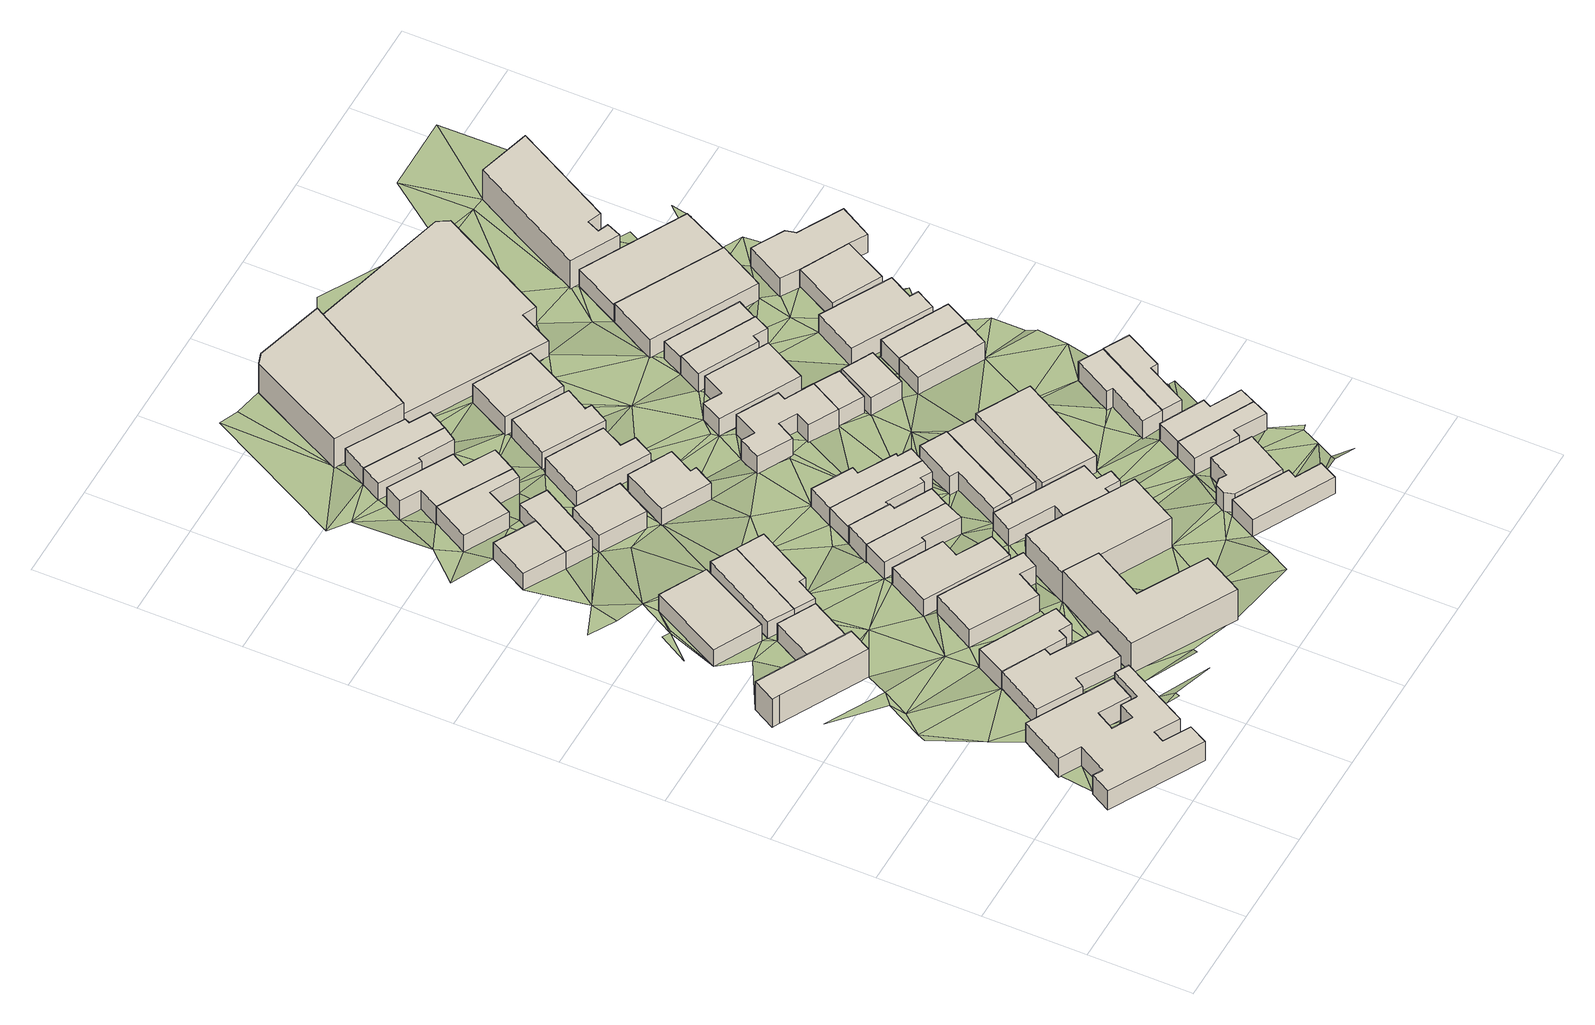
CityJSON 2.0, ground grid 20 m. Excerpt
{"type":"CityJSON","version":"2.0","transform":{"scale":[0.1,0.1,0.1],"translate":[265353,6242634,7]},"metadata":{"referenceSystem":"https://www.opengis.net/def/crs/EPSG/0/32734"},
"CityObjects":{
"building1":{"type":"Building","attributes":{"address":"33A Burns Road Salt River Cape Town","building":"house","building:levels":1,"building_height":4.1,"roof_height":16.66,"ground_height":12.56,"plus_code":"4FRW3F96+RM3"},"geometry":[{"type":"Solid","lod":"1","boundaries":[[[[0,1,2,3]],[[1,4,5,2]],[[4,6,7,5]],[[6,8,9,7]],[[8,10,11,9]],[[10,12,13,11]],[[12,14,15,13]],[[14,16,17,15]],[[16,18,19,17]],[[18,20,21,19]],[[20,22,23,21]],[[22,24,25,23]],[[24,26,27,25]],[[26,28,29,27]],[[28,30,31,29]],[[30,32,33,31]],[[32,34,35,33]],[[34,36,37,35]],[[36,38,39,37]],[[38,0,3,39]],[[3,2,5,7,9,11,13,15,17,19,21,23,25,27,29,31,33,35,37,39]],[[38,36,34,32,30,28,26,24,22,20,18,16,14,12,10,8,6,4,1,0]]]]}]},
"building2":{"type":"Building","attributes":{"address":"12 Burns Road Salt River Cape Town","building":"house","building:levels":2,"building_height":6.9,"roof_height":18.02,"ground_height":11.12,"plus_code":"4FRW3F96+XJX"},"geometry":[{"type":"Solid","lod":"1","boundaries":[[[[40,41,42,43]],[[41,44,45,42]],[[44,46,47,45]],[[46,48,49,47]],[[48,40,43,49]],[[43,42,45,47,49]],[[48,46,44,41,40]]]]}]},
"building3":{"type":"Building","attributes":{"address":"31 Burns Road Salt River Cape Town","building":"house","building:levels":1,"building_height":4.1,"roof_height":16.13,"ground_height":12.03,"plus_code":"4FRW3F96+VP7"},"geometry":[{"type":"Solid","lod":"1","boundaries":[[[[50,51,52,53]],[[51,54,55,52]],[[54,56,57,55]],[[56,58,59,57]],[[58,60,61,59]],[[60,62,63,61]],[[62,64,65,63]],[[64,50,53,65]],[[53,52,55,57,59,61,63,65]],[[64,62,60,58,56,54,51,50]]]]}]},
"building4":{"type":"Building","attributes":{"address":"10 Burns Road Salt River Cape Town","building":"house","building:levels":1,"building_height":4.1,"roof_height":15.22,"ground_height":11.12,"plus_code":"4FRW3FC6+2M8"},"geometry":[{"type":"Solid","lod":"1","boundaries":[[[[66,67,68,69]],[[67,70,71,68]],[[70,72,73,71]],[[72,66,69,73]],[[69,68,71,73]],[[72,70,67,66]]]]}]},
"building5":{"type":"Building","attributes":{"address":"10 Tennyson Street Salt River Cape Town","building":"house","building:levels":1,"building_height":4.1,"roof_height":14.91,"ground_height":10.81,"plus_code":"4FRW3FC6+3MF"},"geometry":[{"type":"Solid","lod":"1","boundaries":[[[[74,75,76,77]],[[75,78,79,76]],[[78,80,81,79]],[[80,74,77,81]],[[77,76,79,81]],[[80,78,75,74]]]]}]},
"building6":{"type":"Building","attributes":{"address":"29 Burns Road Salt River Cape Town","building":"house","building:levels":1,"building_height":4.1,"roof_height":16.13,"ground_height":12.03,"plus_code":"4FRW3F96+VPQ"},"geometry":[{"type":"Solid","lod":"1","boundaries":[[[[82,83,65,53]],[[83,84,85,65]],[[84,86,87,85]],[[86,88,89,87]],[[88,90,91,89]],[[90,92,93,91]],[[92,82,53,93]],[[53,65,85,87,89,91,93]],[[92,90,88,86,84,83,82]]]]}]},
"building7":{"type":"Building","attributes":{"address":"12 Tennyson Street Salt River Cape Town","building":"house","building:levels":1,"building_height":4.1,"roof_height":14.91,"ground_height":10.81,"plus_code":"4FRW3FC6+3P6"},"geometry":[{"type":"Solid","lod":"1","boundaries":[[[[94,95,96,97]],[[95,98,99,96]],[[98,100,101,99]],[[100,94,97,101]],[[97,96,99,101]],[[100,98,95,94]]]]}]},
"building8":{"type":"Building","attributes":{"address":"3 Tennyson Street Salt River Cape Town","building":"house","building:levels":1,"building_height":4.1,"roof_height":13.86,"ground_height":9.76,"plus_code":"4FRW3FC6+5MW"},"geometry":[{"type":"Solid","lod":"1","boundaries":[[[[102,103,104,105]],[[103,106,107,104]],[[106,108,109,107]],[[108,102,105,109]],[[105,104,107,109]],[[108,106,103,102]]]]}]},
"building9":{"type":"Building","attributes":{"address":"14 Tennyson Street Salt River Cape Town","building":"house","building:levels":1,"building_height":4.1,"roof_height":14.91,"ground_height":10.81,"plus_code":"4FRW3FC6+3P4"},"geometry":[{"type":"Solid","lod":"1","boundaries":[[[[110,111,101,97]],[[111,112,113,101]],[[112,114,115,113]],[[114,116,117,115]],[[116,118,119,117]],[[118,110,97,119]],[[97,101,113,115,117,119]],[[118,116,114,112,111,110]]]]}]},
"building10":{"type":"Building","attributes":{"address":"27 Burns Road Salt River Cape Town","building":"house","building:levels":1,"building_height":4.1,"roof_height":15.76,"ground_height":11.66,"plus_code":"4FRW3F96+WQM"},"geometry":[{"type":"Solid","lod":"1","boundaries":[[[[120,121,122,123]],[[121,124,125,122]],[[124,126,127,125]],[[126,128,129,127]],[[128,130,131,129]],[[130,120,123,131]],[[123,122,125,127,129,131]],[[130,128,126,124,121,120]]]]}]},
"building11":{"type":"Building","attributes":{"address":"Coleridge Road Salt River Cape Town","building":"apartments","building:levels":2,"building:flats":"8","building_height":6.9,"roof_height":19.48,"ground_height":12.58,"plus_code":"4FRW3F96+RQQ"},"geometry":[{"type":"Solid","lod":"1","boundaries":[[[[132,133,134,135]],[[133,136,137,134]],[[136,138,139,137]],[[138,140,141,139]],[[140,142,143,141]],[[142,132,135,143]],[[135,134,137,139,141,143]],[[142,140,138,136,133,132]]]]}]},
"building12":{"type":"Building","attributes":{"address":"5 Tennyson Street Salt River Cape Town","building":"house","building:levels":1,"building_height":4.1,"roof_height":13.86,"ground_height":9.76,"plus_code":"4FRW3FC6+5PR"},"geometry":[{"type":"Solid","lod":"1","boundaries":[[[[103,144,145,104]],[[144,146,147,145]],[[146,148,149,147]],[[148,106,107,149]],[[106,103,104,107]],[[104,145,147,149,107]],[[106,148,146,144,103]]]]}]},
"building13":{"type":"Building","attributes":{"address":"25 Burns Road Salt River Cape Town","building":"house","building:levels":1,"building_height":4.1,"roof_height":15.2,"ground_height":11.1,"plus_code":"4FRW3F96+XQ3"},"geometry":[{"type":"Solid","lod":"1","boundaries":[[[[150,151,152,153]],[[151,154,155,152]],[[154,156,157,155]],[[156,158,159,157]],[[158,160,161,159]],[[160,150,153,161]],[[153,152,155,157,159,161]],[[160,158,156,154,151,150]]]]}]},
"building14":{"type":"Building","attributes":{"address":"9 Addison Road Salt River Cape Town","building":"house","building:levels":1,"building_height":4.1,"roof_height":13.59,"ground_height":9.49,"plus_code":"4FRW3FC6+7M5"},"geometry":[{"type":"Solid","lod":"1","boundaries":[[[[162,163,164,165]],[[163,166,167,164]],[[166,168,169,167]],[[168,170,171,169]],[[170,172,173,171]],[[172,162,165,173]],[[165,164,167,169,171,173]],[[172,170,168,166,163,162]]]]}]},
"building15":{"type":"Building","attributes":{"address":"7 Tennyson Street Salt River Cape Town","building":"house","building:levels":1,"building_height":4.1,"roof_height":14.08,"ground_height":9.98,"plus_code":"4FRW3FC6+5P8"},"geometry":[{"type":"Solid","lod":"1","boundaries":[[[[174,175,176,177]],[[175,178,179,176]],[[178,180,181,179]],[[180,174,177,181]],[[177,176,179,181]],[[180,178,175,174]]]]}]},
"building16":{"type":"Building","attributes":{"address":"23 Burns Road Salt River Cape Town","building":"house","building:levels":1,"building_height":4.1,"roof_height":15.2,"ground_height":11.1,"plus_code":"4FRW3F96+XRJ"},"geometry":[{"type":"Solid","lod":"1","boundaries":[[[[182,183,184,185]],[[183,186,187,184]],[[186,188,189,187]],[[188,190,191,189]],[[190,192,193,191]],[[192,182,185,193]],[[185,184,187,189,191,193]],[[192,190,188,186,183,182]]]]}]},
"building17":{"type":"Building","attributes":{"address":"7 Addison Road Salt River Cape Town","building":"house","building:levels":1,"building_height":4.1,"roof_height":13.59,"ground_height":9.49,"plus_code":"4FRW3FC6+7P7"},"geometry":[{"type":"Solid","lod":"1","boundaries":[[[[194,195,196,165]],[[195,197,198,196]],[[197,199,200,198]],[[199,201,202,200]],[[201,203,204,202]],[[203,205,206,204]],[[205,207,164,206]],[[207,194,165,164]],[[165,196,198,200,202,204,206,164]],[[207,205,203,201,199,197,195,194]]]]}]},
"building18":{"type":"Building","attributes":{"address":"Madrassah Al Shafi-Iy-Yah 18 Coleridge Road Salt River Cape Town","building":"civic","building:levels":2,"amenity":"community_centre","building_height":6.9,"roof_height":18.9,"ground_height":12,"plus_code":"4FRW3F96+VVJ"},"geometry":[{"type":"Solid","lod":"1","boundaries":[[[[208,209,210,211]],[[209,212,213,210]],[[212,214,215,213]],[[214,216,217,215]],[[216,218,219,217]],[[218,220,221,219]],[[220,208,211,221]],[[211,210,213,215,217,219,221]],[[220,218,216,214,212,209,208]]]]}]},
"building19":{"type":"Building","attributes":{"address":"21 Burns Road Salt River Cape Town","building":"house","building:levels":1,"building_height":4.1,"roof_height":15.22,"ground_height":11.12,"plus_code":"4FRW3FC6+2R3"},"geometry":[{"type":"Solid","lod":"1","boundaries":[[[[222,223,185,184]],[[223,224,225,185]],[[224,226,227,225]],[[226,228,229,227]],[[228,230,231,229]],[[230,222,184,231]],[[184,185,225,227,229,231]],[[230,228,226,224,223,222]]]]}]},
"building20":{"type":"Building","attributes":{"address":"5 Addison Road Salt River Cape Town","building":"house","building:levels":1,"building_height":4.1,"roof_height":13.02,"ground_height":8.92,"plus_code":"4FRW3FC6+7PV"},"geometry":[{"type":"Solid","lod":"1","boundaries":[[[[232,233,234,235]],[[233,236,237,234]],[[236,238,239,237]],[[238,240,241,239]],[[240,242,243,241]],[[242,232,235,243]],[[235,234,237,239,241,243]],[[242,240,238,236,233,232]]]]}]},
"building21":{"type":"Building","attributes":{"address":"8 Burns Road Salt River Cape Town","building":"house","building:levels":1,"building_height":4.1,"roof_height":13.93,"ground_height":9.83,"plus_code":"4FRW3FC6+4QW"},"geometry":[{"type":"Solid","lod":"1","boundaries":[[[[244,245,246,247]],[[245,248,249,246]],[[248,250,251,249]],[[250,252,253,251]],[[252,254,255,253]],[[254,244,247,255]],[[247,246,249,251,253,255]],[[254,252,250,248,245,244]]]]}]},
"building22":{"type":"Building","attributes":{"address":"3 Addison Road Salt River Cape Town","building":"house","building:levels":1,"building_height":4.1,"roof_height":13.02,"ground_height":8.92,"plus_code":"4FRW3FC6+8P8"},"geometry":[{"type":"Solid","lod":"1","boundaries":[[[[232,242,243,235]],[[242,256,257,243]],[[256,258,259,257]],[[258,260,261,259]],[[260,262,263,261]],[[262,232,235,263]],[[235,243,257,259,261,263]],[[262,260,258,256,242,232]]]]}]},
"building23":{"type":"Building","attributes":{"address":"6 Salt River Cape Town","building":"house","building:levels":1,"building_height":4.1,"roof_height":13.85,"ground_height":9.75,"plus_code":"4FRW3FC6+5QW"},"geometry":[{"type":"Solid","lod":"1","boundaries":[[[[264,265,266,267]],[[265,268,269,266]],[[268,270,271,269]],[[270,272,273,271]],[[272,274,275,273]],[[274,264,267,275]],[[267,266,269,271,273,275]],[[274,272,270,268,265,264]]]]}]},
"building24":{"type":"Building","attributes":{"address":"19 Burns Road Salt River Cape Town","building":"house","building:levels":1,"building_height":4.1,"roof_height":14.78,"ground_height":10.68,"plus_code":"4FRW3FC6+2RG"},"geometry":[{"type":"Solid","lod":"1","boundaries":[[[[230,228,276,277]],[[228,278,279,276]],[[278,280,281,279]],[[280,282,283,281]],[[282,284,285,283]],[[284,286,287,285]],[[286,288,289,287]],[[288,230,277,289]],[[277,276,279,281,283,285,287,289]],[[288,286,284,282,280,278,228,230]]]]}]},
"building25":{"type":"Building","attributes":{"address":"Coleridge Road Salt River Cape Town","building":"house","building:levels":1,"building_height":4.1,"roof_height":15.36,"ground_height":11.26,"plus_code":"4FRW3F96+WV9"},"geometry":[{"type":"Solid","lod":"1","boundaries":[[[[290,291,292,293]],[[291,294,295,292]],[[294,296,297,295]],[[296,298,299,297]],[[298,300,301,299]],[[300,302,303,301]],[[302,304,305,303]],[[304,306,307,305]],[[306,308,309,307]],[[308,290,293,309]],[[293,292,295,297,299,301,303,305,307,309]],[[308,306,304,302,300,298,296,294,291,290]]]]}]},
"building26":{"type":"Building","attributes":{"address":"17 Burns Road Salt River Cape Town","building":"house","building:levels":1,"building_height":4.1,"roof_height":14.78,"ground_height":10.68,"plus_code":"4FRW3FC6+2RQ"},"geometry":[{"type":"Solid","lod":"1","boundaries":[[[[310,311,287,289]],[[311,312,313,287]],[[312,314,315,313]],[[314,316,317,315]],[[316,318,319,317]],[[318,320,321,319]],[[320,322,323,321]],[[322,310,289,323]],[[289,287,313,315,317,319,321,323]],[[322,320,318,316,314,312,311,310]]]]}]},
"building27":{"type":"Building","attributes":{"address":"16 Tennyson Street Salt River Cape Town","building":"house","building:levels":1,"building_height":4.1,"roof_height":15.22,"ground_height":11.12,"plus_code":"4FRW3F96+XV7"},"geometry":[{"type":"Solid","lod":"1","boundaries":[[[[324,325,326,327]],[[325,328,329,326]],[[328,330,331,329]],[[330,332,333,331]],[[332,334,335,333]],[[334,336,337,335]],[[336,324,327,337]],[[327,326,329,331,333,335,337]],[[336,334,332,330,328,325,324]]]]}]},
"building28":{"type":"Building","attributes":{"address":"4 Burns Road Salt River Cape Town","building":"house","building:levels":1,"building_height":4.1,"roof_height":13.52,"ground_height":9.42,"plus_code":"4FRW3FC6+6RC"},"geometry":[{"type":"Solid","lod":"1","boundaries":[[[[338,339,340,341]],[[339,342,343,340]],[[342,344,345,343]],[[344,346,347,345]],[[346,348,349,347]],[[348,338,341,349]],[[341,340,343,345,347,349]],[[348,346,344,342,339,338]]]]}]},
"building29":{"type":"Building","attributes":{"address":"428 Albert Road Salt River Cape Town","building":"retail","building:levels":2,"building_height":6.9,"roof_height":15.22,"ground_height":8.32,"plus_code":"4FRW3FC6+9QF"},"geometry":[{"type":"Solid","lod":"1","boundaries":[[[[350,351,352,353]],[[351,354,355,352]],[[354,356,357,355]],[[356,358,359,357]],[[358,350,353,359]],[[353,352,355,357,359]],[[358,356,354,351,350]]]]}]},
"building30":{"type":"Building","attributes":{"address":"18 Tennyson Street Salt River Cape Town","building":"house","building:levels":1,"building_height":4.1,"roof_height":14.96,"ground_height":10.86,"plus_code":"4FRW3F96+XVH"},"geometry":[{"type":"Solid","lod":"1","boundaries":[[[[360,361,362,363]],[[361,364,365,362]],[[364,366,367,365]],[[366,360,363,367]],[[363,362,365,367]],[[366,364,361,360]]]]}]},
"building31":{"type":"Building","attributes":{"address":"25 Coleridge Road Salt River Cape Town","building":"house","building:levels":1,"building_height":4.1,"roof_height":16.13,"ground_height":12.03,"plus_code":"4FRW3F96+RX2"},"geometry":[{"type":"Solid","lod":"1","boundaries":[[[[368,369,370,371]],[[369,372,373,370]],[[372,374,375,373]],[[374,376,377,375]],[[376,378,379,377]],[[378,368,371,379]],[[371,370,373,375,377,379]],[[378,376,374,372,369,368]]]]}]},
"building32":{"type":"Building","attributes":{"address":"15 Burns Road Salt River Cape Town","building":"house","building:levels":1,"building_height":4.1,"roof_height":14.52,"ground_height":10.42,"plus_code":"4FRW3FC6+4V4"},"geometry":[{"type":"Solid","lod":"1","boundaries":[[[[380,381,382,383]],[[381,384,385,382]],[[384,386,387,385]],[[386,388,389,387]],[[388,390,391,389]],[[390,392,393,391]],[[392,394,395,393]],[[394,396,397,395]],[[396,398,399,397]],[[398,400,401,399]],[[400,402,403,401]],[[402,380,383,403]],[[383,382,385,387,389,391,393,395,397,399,401,403]],[[402,400,398,396,394,392,390,388,386,384,381,380]]]]}]},
"building33":{"type":"Building","attributes":{"address":"23 Coleridge Road Salt River Cape Town","building":"house","building:levels":1,"building_height":4.1,"roof_height":16.13,"ground_height":12.03,"plus_code":"4FRW3F96+RXC"},"geometry":[{"type":"Solid","lod":"1","boundaries":[[[[404,405,406,407]],[[405,408,409,406]],[[408,410,411,409]],[[410,412,413,411]],[[412,414,415,413]],[[414,416,417,415]],[[416,418,419,417]],[[418,404,407,419]],[[407,406,409,411,413,415,417,419]],[[418,416,414,412,410,408,405,404]]]]}]},
"building34":{"type":"Building","attributes":{"address":"2 Burns Road Salt River Cape Town","building":"house","building:levels":1,"building_height":4.1,"roof_height":13.52,"ground_height":9.42,"plus_code":"4FRW3FC6+7R7"},"geometry":[{"type":"Solid","lod":"1","boundaries":[[[[420,421,422,423]],[[421,424,425,422]],[[424,426,427,425]],[[426,420,423,427]],[[423,422,425,427]],[[426,424,421,420]]]]}]},
"building35":{"type":"Building","attributes":{"address":"20 Tennyson Street Salt River Cape Town","building":"house","building:levels":1,"building_height":4.1,"roof_height":14.96,"ground_height":10.86,"plus_code":"4FRW3F96+XW4"},"geometry":[{"type":"Solid","lod":"1","boundaries":[[[[428,429,430,431]],[[429,432,433,430]],[[432,434,435,433]],[[434,428,431,435]],[[431,430,433,435]],[[434,432,429,428]]]]}]},
"building36":{"type":"Building","attributes":{"address":"13 Burns Road Salt River Cape Town","building":"house","building:levels":1,"building_height":4.1,"roof_height":13.78,"ground_height":9.68,"plus_code":"4FRW3FC6+4WC"},"geometry":[{"type":"Solid","lod":"1","boundaries":[[[[436,437,438,439]],[[437,440,441,438]],[[440,442,443,441]],[[442,444,445,443]],[[444,446,447,445]],[[446,436,439,447]],[[439,438,441,443,445,447]],[[446,444,442,440,437,436]]]]}]},
"building37":{"type":"Building","attributes":{"address":"13 Tennyson Street Salt River Cape Town","building":"house","building:levels":1,"building_height":4.1,"roof_height":14.52,"ground_height":10.42,"plus_code":"4FRW3FC6+3WM"},"geometry":[{"type":"Solid","lod":"1","boundaries":[[[[448,449,383,382]],[[449,450,451,383]],[[450,452,453,451]],[[452,448,382,453]],[[382,383,451,453]],[[452,450,449,448]]]]}]},
"building38":{"type":"Building","attributes":{"address":"21 Coleridge Road Salt River Cape Town","building":"house","building:levels":1,"building_height":4.1,"roof_height":15.54,"ground_height":11.44,"plus_code":"4FRW3F96+VX5"},"geometry":[{"type":"Solid","lod":"1","boundaries":[[[[454,455,456,457]],[[455,458,459,456]],[[458,460,461,459]],[[460,462,463,461]],[[462,464,465,463]],[[464,454,457,465]],[[457,456,459,461,463,465]],[[464,462,460,458,455,454]]]]}]},
"building39":{"type":"Building","attributes":{"address":"19 Coleridge Road Salt River Cape Town","building":"house","building:levels":1,"building_height":4.1,"roof_height":15.53,"ground_height":11.43,"plus_code":"4FRW3F97+V26"},"geometry":[{"type":"Solid","lod":"1","boundaries":[[[[454,464,465,457]],[[464,466,467,465]],[[466,468,469,467]],[[468,470,471,469]],[[470,472,473,471]],[[472,454,457,473]],[[457,465,467,469,471,473]],[[472,470,468,466,464,454]]]]}]},
"building40":{"type":"Building","attributes":{"address":"13A Tennyson Street Salt River Cape Town","building":"house","building:levels":1,"building_height":4.1,"roof_height":14.52,"ground_height":10.42,"plus_code":"4FRW3FC6+3W9"},"geometry":[{"type":"Solid","lod":"1","boundaries":[[[[474,475,476,477]],[[475,478,479,476]],[[478,480,481,479]],[[480,474,477,481]],[[477,476,479,481]],[[480,478,475,474]]]]}]},
"building41":{"type":"Building","attributes":{"address":"Sterling Buildings 432 Albert Road Salt River Cape Town","building":"retail","building:levels":1,"building_height":4.1,"roof_height":12.46,"ground_height":8.36,"plus_code":"4FRW3FC6+8VJ"},"geometry":[{"type":"Solid","lod":"1","boundaries":[[[[350,358,482,483]],[[358,484,485,482]],[[484,486,487,485]],[[486,488,489,487]],[[488,490,491,489]],[[490,492,493,491]],[[492,350,483,493]],[[483,482,485,487,489,491,493]],[[492,490,488,486,484,358,350]]]]}]},
"building42":{"type":"Building","attributes":{"address":"11 Burns Road Salt River Cape Town","building":"house","building:levels":1,"building_height":4.1,"roof_height":13.78,"ground_height":9.68,"plus_code":"4FRW3FC6+5W7"},"geometry":[{"type":"Solid","lod":"1","boundaries":[[[[494,495,496,497]],[[495,498,499,496]],[[498,500,501,499]],[[500,502,503,501]],[[502,504,505,503]],[[504,494,497,505]],[[497,496,499,501,503,505]],[[504,502,500,498,495,494]]]]}]},
"building43":{"type":"Building","attributes":{"address":"22 Tennyson Street Salt River Cape Town","building":"house","building:levels":1,"building_height":4.1,"roof_height":15.04,"ground_height":10.94,"plus_code":"4FRW3F96+WX9"},"geometry":[{"type":"Solid","lod":"1","boundaries":[[[[506,507,508,509]],[[507,510,511,508]],[[510,512,513,511]],[[512,514,515,513]],[[514,516,517,515]],[[516,506,509,517]],[[509,508,511,513,515,517]],[[516,514,512,510,507,506]]]]}]},
"building44":{"type":"Building","attributes":{"address":"9 Burns Road Salt River Cape Town","building":"house","building:levels":1,"building_height":4.1,"roof_height":13.39,"ground_height":9.29,"plus_code":"4FRW3FC6+5WG"},"geometry":[{"type":"Solid","lod":"1","boundaries":[[[[518,519,520,521]],[[519,522,523,520]],[[522,524,525,523]],[[524,518,521,525]],[[521,520,523,525]],[[524,522,519,518]]]]}]},
"building45":{"type":"Building","attributes":{"address":"14 Coleridge Road Salt River Cape Town","building":"house","building:levels":1,"building_height":4.1,"roof_height":14.26,"ground_height":10.16,"plus_code":"4FRW3FC6+2XW"},"geometry":[{"type":"Solid","lod":"1","boundaries":[[[[526,527,528,529]],[[527,530,531,528]],[[530,532,533,531]],[[532,526,529,533]],[[529,528,531,533]],[[532,530,527,526]]]]}]},
"building46":{"type":"Building","attributes":{"address":"24 Tennyson Street Salt River Cape Town","building":"house","building:levels":1,"building_height":4.1,"roof_height":15.08,"ground_height":10.98,"plus_code":"4FRW3F97+W2G"},"geometry":[{"type":"Solid","lod":"1","boundaries":[[[[534,535,536,537]],[[535,538,539,536]],[[538,540,541,539]],[[540,542,543,541]],[[542,544,545,543]],[[544,534,537,545]],[[537,536,539,541,543,545]],[[544,542,540,538,535,534]]]]}]},
"building47":{"type":"Building","attributes":{"address":"12 Coleridge Road Salt River Cape Town","building":"house","building:levels":1,"building_height":4.1,"roof_height":14.26,"ground_height":10.16,"plus_code":"4FRW3FC6+3X5"},"geometry":[{"type":"Solid","lod":"1","boundaries":[[[[526,546,547,529]],[[546,548,549,547]],[[548,527,528,549]],[[527,526,529,528]],[[529,547,549,528]],[[527,548,546,526]]]]}]},
"building48":{"type":"Building","attributes":{"address":"10 Coleridge Road Salt River Cape Town","building":"house","building:levels":1,"building_height":4.1,"roof_height":14.26,"ground_height":10.16,"plus_code":"4FRW3FC6+3XX"},"geometry":[{"type":"Solid","lod":"1","boundaries":[[[[550,551,552,553]],[[551,554,555,552]],[[554,556,557,555]],[[556,558,559,557]],[[558,560,561,559]],[[560,550,553,561]],[[553,552,555,557,559,561]],[[560,558,556,554,551,550]]]]}]},
"building49":{"type":"Building","attributes":{"address":"7 Burns Road Salt River Cape Town","building":"house","building:levels":1,"building_height":4.1,"roof_height":13.3,"ground_height":9.2,"plus_code":"4FRW3FC6+6X2"},"geometry":[{"type":"Solid","lod":"1","boundaries":[[[[562,563,564,565]],[[563,566,567,564]],[[566,568,569,567]],[[568,562,565,569]],[[565,564,567,569]],[[568,566,563,562]]]]}]},
"building50":{"type":"Building","attributes":{"address":"5 Burns Road Salt River Cape Town","building":"house","building:levels":1,"building_height":4.1,"roof_height":13,"ground_height":8.9,"plus_code":"4FRW3FC6+6XP"},"geometry":[{"type":"Solid","lod":"1","boundaries":[[[[563,562,570,571]],[[562,572,573,570]],[[572,574,575,573]],[[574,563,571,575]],[[571,570,573,575]],[[574,572,562,563]]]]}]},
"building51":{"type":"Building","attributes":{"address":"8 Coleridge Road Salt River Cape Town","building":"house","building:levels":1,"building_height":4.1,"roof_height":13.78,"ground_height":9.68,"plus_code":"4FRW3FC7+42F"},"geometry":[{"type":"Solid","lod":"1","boundaries":[[[[576,577,578,579]],[[577,580,581,578]],[[580,582,583,581]],[[582,576,579,583]],[[579,578,581,583]],[[582,580,577,576]]]]}]},
"building52":{"type":"Building","attributes":{"address":"6A Coleridge Road Salt River Cape Town","building":"house","building:levels":1,"building_height":4.1,"roof_height":13.78,"ground_height":9.68,"plus_code":"4FRW3FC7+525"},"geometry":[{"type":"Solid","lod":"1","boundaries":[[[[584,585,579,578]],[[585,586,587,579]],[[586,588,589,587]],[[588,590,591,589]],[[590,592,593,591]],[[592,594,595,593]],[[594,596,597,595]],[[596,584,578,597]],[[578,579,587,589,591,593,595,597]],[[596,594,592,590,588,586,585,584]]]]}]},
"building53":{"type":"Building","attributes":{"address":"444 Albert Road Salt River Cape Town","building":"retail","building:levels":2,"building_height":6.9,"roof_height":15.22,"ground_height":8.32,"plus_code":"4FRW3FC6+8X9"},"geometry":[{"type":"Solid","lod":"1","boundaries":[[[[598,599,600,601]],[[599,602,603,600]],[[602,604,605,603]],[[604,606,607,605]],[[606,608,609,607]],[[608,610,611,609]],[[610,612,613,611]],[[612,598,601,613]],[[601,600,603,605,607,609,611,613]],[[612,610,608,606,604,602,599,598]]]]}]},
"terrain1":{"type":"TINRelief","geometry":[{"type":"CompositeSurface","lod":"1","boundaries":[[[614,615,616]],[[617,616,615]],[[618,619,620]],[[620,30,51]],[[621,622,618]],[[620,50,618]],[[623,622,624]],[[625,626,627]],[[625,627,628]],[[621,618,50]],[[620,51,50]],[[30,629,51]],[[622,621,624]],[[628,627,630]],[[631,632,633]],[[634,629,30]],[[41,631,633]],[[635,630,627]],[[624,621,636]],[[621,50,92]],[[634,630,635]],[[637,638,639]],[[634,635,640]],[[636,40,624]],[[629,640,641]],[[92,636,621]],[[632,80,78]],[[634,640,629]],[[67,632,631]],[[642,643,644]],[[631,41,645]],[[637,646,647]],[[648,643,78]],[[646,649,647]],[[641,640,650]],[[67,80,632]],[[648,78,75]],[[637,651,638]],[[652,41,40]],[[640,638,650]],[[637,647,653]],[[40,636,652]],[[80,67,98]],[[638,651,654]],[[655,656,657]],[[75,643,648]],[[645,41,652]],[[654,650,638]],[[92,121,636]],[[98,67,100]],[[658,64,62]],[[75,659,643]],[[657,659,655]],[[66,645,652]],[[67,66,100]],[[654,651,660]],[[650,654,661]],[[74,80,98]],[[661,658,62]],[[121,92,662]],[[636,121,663]],[[636,150,652]],[[651,664,660]],[[665,100,66]],[[658,666,667]],[[66,652,665]],[[74,659,75]],[[666,658,661]],[[103,102,655]],[[150,636,663]],[[74,98,95]],[[668,655,659]],[[669,661,654]],[[670,666,661]],[[654,660,671]],[[662,672,121]],[[659,74,673]],[[674,108,166]],[[670,662,666]],[[652,186,665]],[[675,676,665]],[[677,674,166]],[[655,678,103]],[[150,160,652]],[[661,669,670]],[[655,668,678]],[[675,665,186]],[[673,679,659]],[[74,95,673]],[[662,670,669]],[[652,160,186]],[[668,659,679]],[[672,662,669]],[[673,95,94]],[[663,680,150]],[[677,166,163]],[[681,166,108]],[[682,677,203]],[[681,108,106]],[[163,203,677]],[[183,675,186]],[[669,683,672]],[[683,684,672]],[[685,186,160]],[[175,678,668]],[[673,94,686]],[[675,687,118]],[[686,679,673]],[[688,689,142]],[[680,663,690]],[[183,687,675]],[[232,691,682]],[[682,203,201]],[[692,668,679]],[[688,693,689]],[[106,148,681]],[[163,694,203]],[[160,158,685]],[[188,186,685]],[[201,233,682]],[[669,212,683]],[[175,146,678]],[[681,148,170]],[[233,232,682]],[[94,118,695]],[[679,686,692]],[[685,158,188]],[[690,683,212]],[[94,695,686]],[[230,687,183]],[[232,696,691]],[[680,690,212]],[[693,671,697]],[[158,156,698]],[[188,158,190]],[[172,170,148]],[[268,146,175]],[[118,687,288]],[[236,233,201]],[[172,148,146]],[[699,142,689]],[[680,212,700]],[[174,692,686]],[[268,175,174]],[[687,230,288]],[[689,693,699]],[[698,680,700]],[[192,190,158]],[[158,698,192]],[[696,701,691]],[[702,695,118]],[[236,201,703]],[[288,702,118]],[[700,212,704]],[[265,146,268]],[[695,254,686]],[[174,686,250]],[[696,232,262]],[[704,212,209]],[[172,146,265]],[[174,250,268]],[[705,698,700]],[[693,697,706]],[[192,698,705]],[[238,236,703]],[[172,265,162]],[[693,707,699]],[[693,706,707]],[[703,708,709]],[[704,710,700]],[[268,250,270]],[[705,711,192]],[[238,703,712]],[[704,209,710]],[[162,265,713]],[[714,715,716]],[[192,717,182]],[[711,717,192]],[[162,713,709]],[[695,718,254]],[[719,696,262]],[[702,718,695]],[[712,703,709]],[[720,715,721]],[[722,711,705]],[[717,714,182]],[[721,715,714]],[[244,254,718]],[[723,701,696]],[[706,368,707]],[[270,250,248]],[[248,245,244]],[[711,724,717]],[[705,725,722]],[[260,719,262]],[[713,265,264]],[[726,709,713]],[[714,717,727]],[[712,709,728]],[[729,699,707]],[[721,714,727]],[[730,722,731]],[[732,220,699]],[[724,727,717]],[[378,707,368]],[[712,728,242]],[[733,718,702]],[[702,734,733]],[[735,723,696]],[[272,270,248]],[[726,728,709]],[[392,244,718]],[[736,721,737]],[[732,699,738]],[[727,737,721]],[[725,731,722]],[[260,258,256]],[[725,705,302]],[[729,738,699]],[[256,719,260]],[[713,264,739]],[[378,729,707]],[[274,272,264]],[[734,740,741]],[[248,244,442]],[[742,208,220]],[[737,727,743]],[[744,208,742]],[[728,726,745]],[[244,392,442]],[[264,272,739]],[[272,248,746]],[[718,733,747]],[[733,734,747]],[[256,242,421]],[[748,729,378]],[[743,727,325]],[[728,421,242]],[[421,719,256]],[[734,749,747]],[[220,732,455]],[[741,750,312]],[[338,745,726]],[[248,442,746]],[[743,325,312]],[[745,751,728]],[[300,298,302]],[[748,378,376]],[[742,220,455]],[[741,449,734]],[[388,392,752]],[[738,455,732]],[[753,725,302]],[[754,739,272]],[[731,725,755]],[[392,388,442]],[[272,746,440]],[[749,734,449]],[[756,747,749]],[[302,298,753]],[[738,757,455]],[[741,312,758]],[[745,338,751]],[[454,298,742]],[[759,760,338]],[[760,739,754]],[[754,272,440]],[[761,748,376]],[[408,757,762]],[[758,312,325]],[[749,763,756]],[[746,442,440]],[[408,455,757]],[[455,454,742]],[[754,338,760]],[[758,325,360]],[[731,755,366]],[[764,442,388]],[[421,765,719]],[[376,374,766]],[[298,472,753]],[[741,767,449]],[[754,751,338]],[[758,767,741]],[[360,366,758]],[[454,472,298]],[[408,768,455]],[[754,769,751]],[[770,754,440]],[[771,440,437]],[[761,376,772]],[[764,773,442]],[[758,366,755]],[[376,766,772]],[[769,774,751]],[[767,450,449]],[[771,770,440]],[[775,768,408]],[[472,776,753]],[[764,777,448]],[[776,778,753]],[[774,765,421]],[[775,761,772]],[[766,779,780]],[[770,494,754]],[[781,767,758]],[[782,758,755]],[[429,753,778]],[[764,448,773]],[[754,783,769]],[[766,780,772]],[[768,775,460]],[[450,767,784]],[[769,765,774]],[[758,782,781]],[[780,779,785]],[[754,494,783]],[[776,472,786]],[[787,460,775]],[[773,448,452]],[[784,452,450]],[[788,770,771]],[[429,789,755]],[[790,775,772]],[[765,769,783]],[[778,776,791]],[[784,773,452]],[[472,792,786]],[[775,790,787]],[[472,470,792]],[[793,429,778]],[[791,793,778]],[[784,794,773]],[[494,795,783]],[[781,782,796]],[[771,797,788]],[[755,798,782]],[[798,755,789]],[[799,787,790]],[[773,794,797]],[[800,470,468]],[[796,480,781]],[[792,470,800]],[[801,783,795]],[[794,784,480]],[[802,765,783]],[[789,429,507]],[[468,466,800]],[[793,507,429]],[[803,765,804]],[[765,802,804]],[[800,805,792]],[[806,788,797]],[[480,796,807]],[[808,800,466]],[[809,788,806]],[[794,480,807]],[[801,795,522]],[[792,810,540]],[[783,563,802]],[[794,556,797]],[[805,810,792]],[[797,556,806]],[[783,801,811]],[[812,789,507]],[[542,540,810]],[[789,812,798]],[[813,350,814]],[[815,794,807]],[[804,802,816]],[[806,817,818]],[[806,556,817]],[[802,563,574]],[[812,507,534]],[[522,811,801]],[[816,819,804]],[[574,816,802]],[[522,818,811]],[[817,556,820]],[[817,811,818]],[[546,815,807]],[[819,821,804]],[[798,812,822]],[[798,823,526]],[[824,798,822]],[[823,798,824]],[[825,820,556]],[[826,811,817]],[[820,827,817]],[[546,526,823]],[[815,546,828]],[[829,816,574]],[[826,817,827]],[[820,825,830]],[[831,819,816]],[[825,832,828]],[[594,811,826]],[[825,828,833]],[[834,811,594]],[[831,821,819]],[[830,825,833]],[[829,574,835]],[[836,837,838]],[[829,839,838]],[[839,829,840]],[[838,841,836]],[[814,821,831]],[[841,838,839]],[[816,598,831]],[[594,842,834]],[[835,840,829]],[[839,840,843]],[[834,842,844]],[[835,834,844]],[[592,842,594]],[[831,845,814]],[[835,846,840]],[[847,835,844]],[[835,847,846]],[[839,848,841]],[[849,846,847]],[[831,598,845]],[[850,846,849]],[[848,612,841]],[[851,845,598]],[[852,598,612]],[[851,598,852]]]}]}
},
"vertices":[
[80,102,50],[257,6,50],[257,6,97],[80,102,97],[277,43,50],[277,43,97],[226,71,50],[226,71,97],[238,93,50],[238,93,97],[285,67,50],[285,67,97],[358,201,50],[358,201,97],[332,215,50],[332,215,97],[299,156,50],[299,156,97],[269,172,50],[269,172,97],[252,141,50],[252,141,97],[214,161,50],[214,161,97],[235,198,50],[235,198,97],[294,166,50],[294,166,97],[319,211,50],[319,211,97],[160,297,50],[160,297,97],[111,210,50],[111,210,97],[151,188,50],[151,188,97],[120,131,50],[120,131,97],[102,141,50],[102,141,97],
[183,606,41],[207,651,41],[207,651,110],[183,606,110],[29,744,41],[29,744,110],[5,700,41],[5,700,110],[19,693,41],[19,693,110],
[253,389,50],[201,297,50],[201,297,91],[253,389,91],[284,251,50],[284,251,91],[296,271,50],[296,271,91],[376,226,50],[376,226,91],[410,286,50],[410,286,91],[325,334,50],[325,334,91],[333,348,50],[333,348,91],
[261,746,38],[191,783,38],[191,783,82],[261,746,82],[145,698,38],[145,698,82],[215,661,38],[215,661,82],
[252,948,38],[163,994,38],[163,994,79],[252,948,79],[90,853,38],[90,853,79],[179,807,38],[179,807,79],
[253,389,45],[333,348,45],[373,327,45],[373,327,91],[382,345,45],[382,345,91],[405,333,45],[405,333,91],[426,373,45],[426,373,91],[283,447,45],[283,447,91],
[318,925,38],[271,950,38],[271,950,79],[318,925,79],[189,800,38],[189,800,79],[236,774,38],[236,774,79],
[113,1225,28],[189,1183,28],[189,1183,69],[113,1225,69],[232,1261,28],[232,1261,69],[154,1303,28],[154,1303,69],
[318,925,36],[236,774,36],[274,753,36],[274,753,79],[297,795,36],[297,795,79],[309,789,36],[309,789,79],[369,898,36],[369,898,79],
[364,567,45],[317,483,45],[317,483,88],[364,567,88],[443,414,45],[443,414,88],[472,465,45],[472,465,88],[501,449,45],[501,449,88],[520,482,45],[520,482,88],
[480,388,50],[381,208,50],[381,208,125],[480,388,125],[574,103,50],[574,103,125],[617,182,50],[617,182,125],[489,252,50],[489,252,125],[545,352,50],[545,352,125],
[237,1157,28],[237,1157,69],[304,1276,28],[304,1276,69],[255,1303,28],[255,1303,69],
[350,586,41],[509,502,41],[509,502,82],[350,586,82],[534,549,41],[534,549,82],[469,584,41],[469,584,82],[487,618,41],[487,618,82],[394,667,41],[394,667,82],
[325,1352,25],[188,1428,25],[188,1428,66],[325,1352,66],[149,1356,25],[149,1356,66],[232,1312,25],[232,1312,66],[258,1362,25],[258,1362,66],[313,1333,25],[313,1333,66],
[372,1172,28],[285,1218,28],[285,1218,71],[372,1172,71],[248,1149,28],[248,1149,71],[334,1102,28],[334,1102,71],
[569,654,41],[422,731,41],[422,731,82],[569,654,82],[398,685,41],[398,685,82],[474,645,41],[474,645,82],[479,654,41],[479,654,82],[551,615,41],[551,615,82],
[325,1352,19],[351,1398,19],[351,1398,66],[295,1429,19],[295,1429,66],[310,1457,19],[310,1457,66],[190,1523,19],[190,1523,66],[172,1489,19],[172,1489,66],[210,1468,19],[210,1468,66],[188,1428,19],
[700,393,46],[618,438,46],[618,438,119],[700,393,119],[533,484,46],[533,484,119],[480,388,46],[480,388,119],[545,352,46],[545,352,119],[678,280,46],[678,280,119],[731,377,46],[731,377,119],
[422,731,36],[569,654,36],[588,690,36],[588,690,82],[519,726,36],[519,726,82],[524,737,36],[524,737,82],[449,777,36],[449,777,82],
[218,1581,19],[197,1542,19],[197,1542,60],[218,1581,60],[276,1499,19],[276,1499,60],[281,1508,19],[281,1508,60],[346,1473,19],[346,1473,60],[364,1500,19],[364,1500,60],
[464,1074,28],[453,1079,28],[453,1079,69],[464,1074,69],[479,1128,28],[479,1128,69],[398,1170,28],[398,1170,69],[352,1083,28],[352,1083,69],[443,1035,28],[443,1035,69],
[385,1538,19],[385,1538,60],[347,1559,19],[347,1559,60],[352,1569,19],[352,1569,60],[245,1629,19],[245,1629,60],
[477,1256,28],[370,1313,28],[370,1313,68],[477,1256,68],[325,1230,28],[325,1230,68],[460,1158,28],[460,1158,68],[481,1197,28],[481,1197,68],[454,1212,28],[454,1212,68],
[524,737,78],[449,777,78],[529,747,36],[529,747,78],[600,710,36],[600,710,78],[605,720,36],[605,720,78],[627,708,36],[627,708,78],[643,735,36],[643,735,78],[474,826,36],[474,826,78],
[618,438,43],[700,393,43],[700,393,84],[618,438,84],[718,426,43],[718,426,84],[746,412,43],[746,412,84],[759,436,43],[759,436,84],[733,450,43],[733,450,84],[750,482,43],[750,482,84],[583,571,43],[583,571,84],[560,530,43],[560,530,84],[644,485,43],[644,485,84],
[474,826,34],[643,735,34],[659,764,34],[659,764,78],[634,777,34],[634,777,78],[637,782,34],[637,782,78],[568,820,34],[568,820,78],[575,833,34],[575,833,78],[500,874,34],[500,874,78],
[718,727,34],[668,753,34],[668,753,82],[718,727,82],[627,675,34],[627,675,82],[643,667,34],[643,667,82],[594,575,34],[594,575,82],[628,558,34],[628,558,82],[633,566,34],[633,566,82],
[531,1349,22],[427,1405,22],[427,1405,65],[531,1349,65],[382,1324,22],[382,1324,65],[497,1262,22],[497,1262,65],[518,1299,22],[518,1299,65],[506,1305,22],[506,1305,65],
[497,1808,9],[360,1846,9],[360,1846,82],[497,1808,82],[338,1839,9],[338,1839,82],[238,1646,9],[238,1646,82],[365,1578,9],[365,1578,82],
[718,727,39],[633,566,39],[633,566,80],[718,727,80],[682,540,39],[682,540,80],[766,701,39],[766,701,80],
[759,168,50],[911,88,50],[911,88,91],[759,168,91],[929,123,50],[929,123,91],[881,148,50],[881,148,91],[890,165,50],[890,165,91],[786,220,50],[786,220,91],
[688,916,26],[723,981,26],[723,981,75],[688,916,75],[669,1009,26],[669,1009,75],[677,1025,26],[677,1025,75],[600,1066,26],[600,1066,75],[575,1019,26],[575,1019,75],[551,1032,26],[551,1032,75],[528,990,26],[528,990,75],[593,956,26],[593,956,75],[613,992,26],[613,992,75],[647,974,26],[647,974,75],[632,946,26],[632,946,75],
[887,175,44],[932,256,44],[932,256,91],[887,175,91],[857,296,44],[857,296,91],[833,254,44],[833,254,91],[819,262,44],[819,262,91],[803,259,44],[803,259,91],[793,241,44],[793,241,91],[799,222,44],[799,222,91],
[580,1445,19],[472,1501,19],[472,1501,65],[580,1445,65],[428,1417,19],[428,1417,65],[536,1361,19],[536,1361,65],
[784,476,36],[878,649,36],[878,649,80],[784,476,80],[779,702,36],[779,702,80],[685,529,36],[685,529,80],
[662,1157,26],[639,1113,26],[639,1113,68],[662,1157,68],[605,1131,26],[605,1131,68],[583,1090,26],[583,1090,68],[735,1011,26],[735,1011,68],[779,1095,26],[779,1095,68],
[723,981,34],[688,916,34],[734,891,34],[734,891,75],[769,955,34],[769,955,75],
[870,365,44],[848,322,44],[848,322,85],[870,365,85],[929,278,44],[929,278,85],[937,293,44],[937,293,85],[996,260,44],[996,260,85],[1011,292,44],[1011,292,85],
[1026,323,44],[1026,323,85],[968,353,44],[968,353,85],[976,369,44],[976,369,85],[894,411,44],[894,411,85],
[774,954,32],[736,880,32],[736,880,75],[774,954,75],[794,850,32],[794,850,75],[832,924,32],[832,924,75],
[365,1578,55],[497,1808,55],[627,1435,9],[627,1435,55],[661,1501,9],[661,1501,55],[688,1489,9],[688,1489,55],[803,1709,9],[803,1709,55],[790,1731,9],[790,1731,55],
[685,1214,23],[661,1169,23],[661,1169,68],[685,1214,68],[774,1111,23],[774,1111,68],[782,1125,23],[782,1125,68],[808,1111,23],[808,1111,68],[824,1142,23],[824,1142,68],
[1010,577,34],[965,601,34],[965,601,80],[1010,577,80],[924,527,34],[924,527,80],[935,521,34],[935,521,80],[891,442,34],[891,442,80],[927,423,34],[927,423,80],
[685,1214,22],[824,1142,22],[824,1142,64],[685,1214,64],[846,1183,22],[846,1183,64],[706,1256,22],[706,1256,64],
[967,814,30],[843,879,30],[843,879,73],[967,814,73],[817,830,30],[817,830,73],[941,766,30],[941,766,73],
[1010,577,40],[927,423,40],[927,423,81],[1010,577,81],[963,404,40],[963,404,81],[1006,485,40],[1006,485,81],[1019,478,40],[1019,478,81],[1058,551,40],[1058,551,81],
[992,861,30],[992,861,73],[867,926,30],[867,926,73],
[995,919,28],[979,928,28],[979,928,73],[995,919,73],[1004,974,28],[1004,974,73],[872,1046,28],[872,1046,73],[826,962,28],[826,962,73],[974,881,28],[974,881,73],
[948,1264,18],[748,1371,18],[748,1371,63],[948,1264,63],[699,1280,18],[699,1280,63],[899,1173,18],[899,1173,63],
[948,1264,60],[748,1371,60],[993,1356,18],[993,1356,60],[795,1461,18],[795,1461,60],
[1047,1077,27],[955,1124,27],[955,1124,68],[1047,1077,68],[911,1039,27],[911,1039,68],[1003,992,27],[1003,992,68],
[955,1124,23],[1047,1077,23],[1080,1058,23],[1080,1058,68],[1115,1121,23],[1115,1121,68],[1030,1167,23],[1030,1167,68],[1025,1187,23],[1025,1187,68],[963,1221,23],[963,1221,68],[921,1145,23],[921,1145,68],
[910,1702,9],[787,1474,9],[787,1474,82],[910,1702,82],[879,1427,9],[879,1427,82],[891,1455,9],[891,1455,82],[871,1463,9],[871,1463,82],[882,1488,9],[882,1488,82],[909,1478,9],[909,1478,82],[1014,1673,9],[1014,1673,82],
[120,131,58],[151,188,56],[102,141,56],[111,210,56],[97,469,45],[90,453,45],[131,355,50],[131,510,45],[137,543,45],[47,622,47],[160,563,45],[214,161,56],[252,141,56],[269,172,56],[235,198,56],[284,251,56],[294,166,56],[145,698,41],[131,800,38],[29,744,43],[319,211,56],[299,156,56],[281,510,45],[349,141,56],[358,201,56],[285,67,58],[332,215,56],[296,271,56],[79,903,38],[127,954,38],[112,962,38],[215,661,41],[340,121,58],[368,117,59],[131,955,38],[364,109,59],[376,226,56],[369,179,56],[281,655,41],[445,92,59],[381,208,56],[131,1105,30],[66,1080,30],[118,1051,30],[373,327,51],[166,1026,38],[474,137,56],[410,286,51],[426,373,51],[364,567,47],[469,127,59],[274,753,38],[405,333,51],[382,345,51],[248,1149,30],[480,388,51],[431,355,51],[574,103,56],[443,414,51],[281,955,38],[75,1344,25],[309,789,38],[297,795,38],[131,1405,25],[237,1157,30],[281,1105,30],[509,502,46],[232,1312,28],[131,1560,19],[501,449,47],[472,465,47],[431,655,41],[352,1083,30],[431,800,36],[489,252,56],[581,205,52],[520,482,46],[94,1589,19],[334,1102,30],[617,182,52],[210,1468,25],[431,955,36],[238,1646,14],[712,80,55],[534,549,46],[678,280,50],[560,530,46],[245,1866,10],[500,874,36],[310,1457,25],[581,510,46],[583,571,46],[735,122,55],[731,205,50],[295,1429,25],[351,1398,25],[644,485,46],[594,575,46],[346,1473,25],[382,1324,28],[588,690,41],[524,737,37],[519,726,41],[581,655,41],[528,990,37],[365,1578,19],[529,747,37],[600,710,41],[628,558,46],[281,1850,10],[643,667,41],[685,529,43],[427,1405,24],[627,675,41],[428,1417,24],[793,241,50],[633,566,46],[682,540,43],[731,355,46],[581,955,37],[575,833,37],[338,1839,10],[605,720,41],[627,708,41],[803,259,50],[497,1262,28],[568,820,37],[637,782,37],[746,412,46],[643,735,37],[718,426,46],[431,1405,24],[581,1105,26],[593,956,37],[799,222,50],[632,946,37],[634,777,37],[536,1361,22],[575,1019,37],[784,476,43],[581,1255,24],[779,702,39],[613,992,37],[819,262,50],[731,800,34],[506,1305,24],[518,1299,24],[887,175,50],[833,254,50],[647,974,37],[677,1025,34],[627,1435,22],[929,123,55],[736,880,34],[929,278,50],[581,1405,22],[661,1169,27],[662,1157,27],[1003,166,49],[735,1011,34],[580,1445,22],[932,256,50],[891,442,39],[669,1009,34],[882,510,39],[979,123,54],[986,133,49],[794,850,34],[817,830,32],[699,1280,23],[774,954,34],[1016,103,54],[927,423,44],[996,260,49],[774,1111,27],[882,655,36],[1020,202,49],[935,521,39],[963,404,44],[924,527,39],[826,962,32],[706,1256,23],[843,879,32],[779,1095,27],[941,766,32],[1032,205,49],[990,373,44],[731,1255,23],[731,1405,18],[661,1501,15],[688,1489,15],[1032,452,40],[808,1111,28],[867,926,32],[1032,355,44],[782,1125,27],[1020,458,40],[899,1173,28],[1032,655,34],[581,1850,8],[790,1731,11],[974,881,30],[787,1474,18],[882,1105,28],[824,1142,28],[731,1560,15],[911,1039,28],[803,1709,11],[1039,715,34],[1032,800,30],[1032,734,30],[1004,974,30],[921,1145,28],[955,1124,28],[995,919,30],[879,1427,19],[1003,992,30],[882,1705,9],[979,928,30],[1032,955,30],[948,1264,22],[993,1356,19],[882,1488,13],[871,1463,19],[891,1455,19],[915,1458,19],[926,1404,19],[909,1478,19],[1018,1263,23],[946,1440,19],[967,1289,23],[882,1850,6],[997,1366,19],[1002,1355,19],[1023,1669,9],[1024,1364,19],[1032,1405,19],[1032,1850,6],[1032,1705,9]
]}
